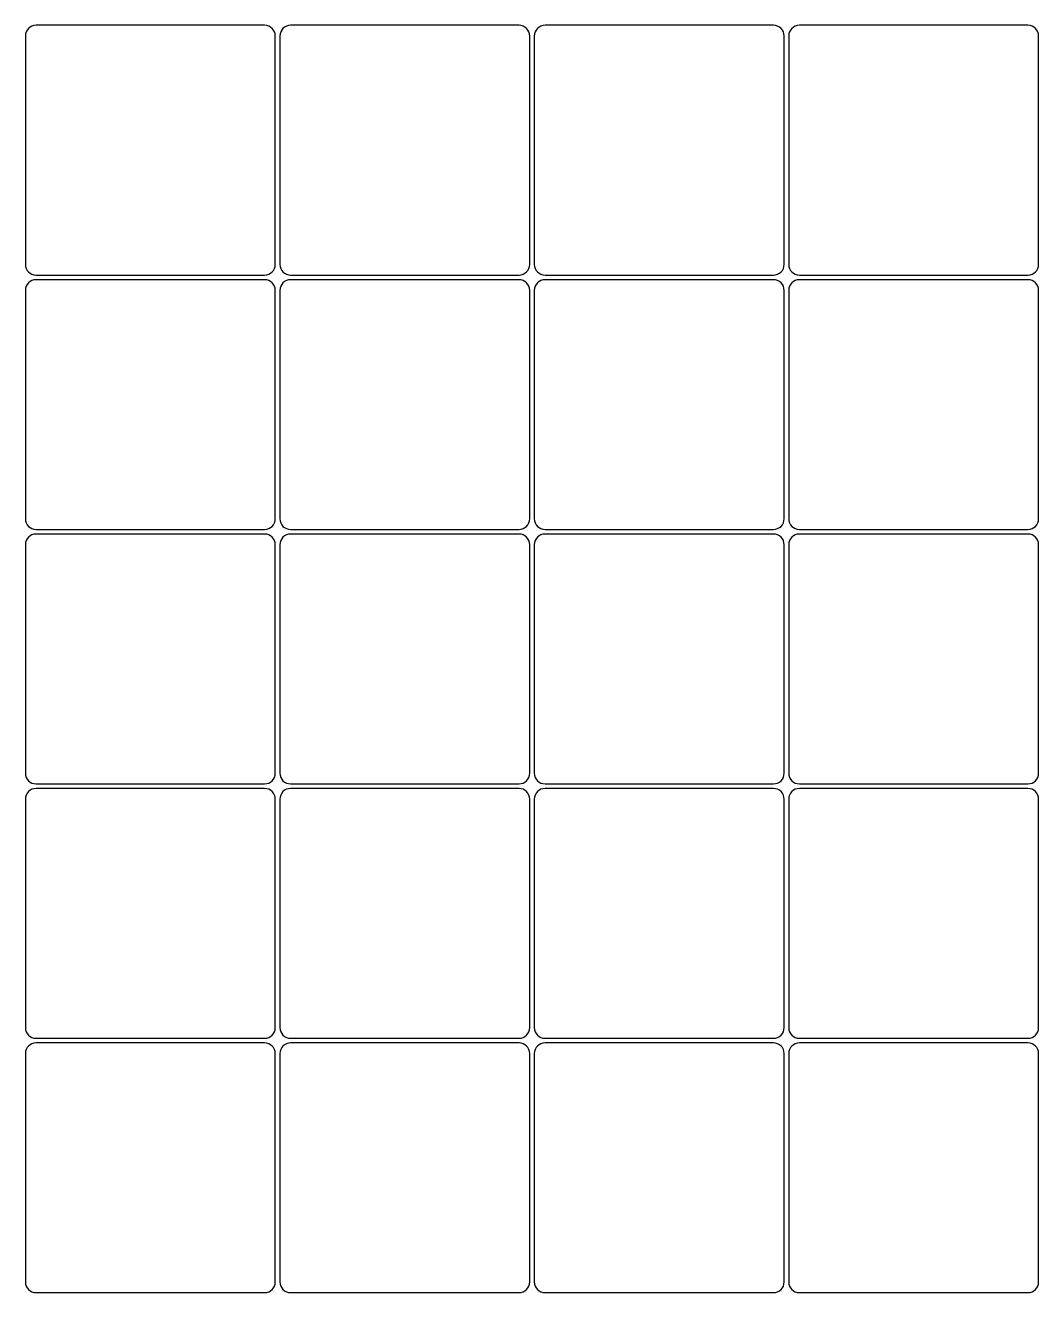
# Model space of a CAD drawing. Header units: millimetres. Extents: x 14 to 297, y -395 to -39.
import ezdxf

# ---------------------------------------------------------------- set-up
doc = ezdxf.new("R2010")
doc.units = ezdxf.units.MM

msp = doc.modelspace()

# ---------------------------------------------------------------- linework, layer by layer
for p, q in [((13.55, -42.45), (13.55, -106.45)), ((80.55, -39.45), (16.55, -39.45)), ((83.55, -106.45), (83.55, -42.45)), ((84.84, -42.45), (84.84, -106.45)), ((151.84, -39.45), (87.84, -39.45)), ((154.84, -106.45), (154.84, -42.45)), ((156.13, -42.45), (156.13, -106.45)), ((223.13, -39.45), (159.13, -39.45)), ((226.13, -106.45), (226.13, -42.45)), ((227.41, -42.45), (227.41, -106.45)), ((294.41, -39.45), (230.41, -39.45)), ((297.41, -106.45), (297.41, -42.45)), ((16.55, -109.45), (80.55, -109.45)), ((87.84, -109.45), (151.84, -109.45)), ((159.13, -109.45), (223.13, -109.45)), ((230.41, -109.45), (294.41, -109.45)), ((80.55, -110.74), (16.55, -110.74)), ((151.84, -110.74), (87.84, -110.74)), ((223.13, -110.74), (159.13, -110.74)), ((294.41, -110.74), (230.41, -110.74)), ((13.55, -113.74), (13.55, -177.74)), ((83.55, -177.74), (83.55, -113.74)), ((84.84, -113.74), (84.84, -177.74)), ((154.84, -177.74), (154.84, -113.74)), ((156.13, -113.74), (156.13, -177.74)), ((226.13, -177.74), (226.13, -113.74)), ((227.41, -113.74), (227.41, -177.74)), ((297.41, -177.74), (297.41, -113.74)), ((16.55, -180.74), (80.55, -180.74)), ((87.84, -180.74), (151.84, -180.74)), ((159.13, -180.74), (223.13, -180.74)), ((230.41, -180.74), (294.41, -180.74)), ((80.55, -182.03), (16.55, -182.03)), ((151.84, -182.03), (87.84, -182.03)), ((223.13, -182.03), (159.13, -182.03)), ((294.41, -182.03), (230.41, -182.03)), ((13.55, -185.03), (13.55, -249.03)), ((83.55, -249.03), (83.55, -185.03)), ((84.84, -185.03), (84.84, -249.03)), ((154.84, -249.03), (154.84, -185.03)), ((156.13, -185.03), (156.13, -249.03)), ((226.13, -249.03), (226.13, -185.03)), ((227.41, -185.03), (227.41, -249.03)), ((297.41, -249.03), (297.41, -185.03)), ((16.55, -252.03), (80.55, -252.03)), ((87.84, -252.03), (151.84, -252.03)), ((159.13, -252.03), (223.13, -252.03)), ((230.41, -252.03), (294.41, -252.03)), ((80.55, -253.32), (16.55, -253.32)), ((151.84, -253.32), (87.84, -253.32)), ((223.13, -253.32), (159.13, -253.32)), ((294.41, -253.32), (230.41, -253.32)), ((13.55, -256.32), (13.55, -320.32)), ((83.55, -320.32), (83.55, -256.32)), ((84.84, -256.32), (84.84, -320.32)), ((154.84, -320.32), (154.84, -256.32)), ((156.13, -256.32), (156.13, -320.32)), ((226.13, -320.32), (226.13, -256.32)), ((227.41, -256.32), (227.41, -320.32)), ((297.41, -320.32), (297.41, -256.32)), ((16.55, -323.32), (80.55, -323.32)), ((80.55, -324.61), (16.55, -324.61)), ((87.84, -323.32), (151.84, -323.32)), ((151.84, -324.61), (87.84, -324.61)), ((159.13, -323.32), (223.13, -323.32)), ((223.13, -324.61), (159.13, -324.61)), ((230.41, -323.32), (294.41, -323.32)), ((294.41, -324.61), (230.41, -324.61)), ((13.55, -327.61), (13.55, -391.61)), ((83.55, -391.61), (83.55, -327.61)), ((84.84, -327.61), (84.84, -391.61)), ((154.84, -391.61), (154.84, -327.61)), ((156.13, -327.61), (156.13, -391.61)), ((226.13, -391.61), (226.13, -327.61)), ((227.41, -327.61), (227.41, -391.61)), ((297.41, -391.61), (297.41, -327.61)), ((16.55, -394.61), (80.55, -394.61)), ((87.84, -394.61), (151.84, -394.61)), ((159.13, -394.61), (223.13, -394.61)), ((230.41, -394.61), (294.41, -394.61))]:
    msp.add_line(p, q)
for centre, start, end in [((16.55, -42.45), 90, 180), ((80.55, -42.45), 0, 90), ((87.84, -42.45), 90, 180), ((151.84, -42.45), 0, 90), ((159.13, -42.45), 90, 180), ((223.13, -42.45), 0, 90), ((230.41, -42.45), 90, 180), ((294.41, -42.45), 0, 90), ((16.55, -106.45), 180, 270), ((80.55, -106.45), 270, 360), ((87.84, -106.45), 180, 270), ((151.84, -106.45), 270, 360), ((159.13, -106.45), 180, 270), ((223.13, -106.45), 270, 360), ((230.41, -106.45), 180, 270), ((294.41, -106.45), 270, 360), ((16.55, -113.74), 90, 180), ((80.55, -113.74), 0, 90), ((87.84, -113.74), 90, 180), ((151.84, -113.74), 0, 90), ((159.13, -113.74), 90, 180), ((223.13, -113.74), 0, 90), ((230.41, -113.74), 90, 180), ((294.41, -113.74), 0, 90), ((16.55, -177.74), 180, 270), ((80.55, -177.74), 270, 360), ((87.84, -177.74), 180, 270), ((151.84, -177.74), 270, 360), ((159.13, -177.74), 180, 270), ((223.13, -177.74), 270, 360), ((230.41, -177.74), 180, 270), ((294.41, -177.74), 270, 360), ((16.55, -185.03), 90, 180), ((80.55, -185.03), 0, 90), ((87.84, -185.03), 90, 180), ((151.84, -185.03), 0, 90), ((159.13, -185.03), 90, 180), ((223.13, -185.03), 0, 90), ((230.41, -185.03), 90, 180), ((294.41, -185.03), 0, 90), ((16.55, -249.03), 180, 270), ((80.55, -249.03), 270, 360), ((87.84, -249.03), 180, 270), ((151.84, -249.03), 270, 360), ((159.13, -249.03), 180, 270), ((223.13, -249.03), 270, 360), ((230.41, -249.03), 180, 270), ((294.41, -249.03), 270, 360), ((16.55, -256.32), 90, 180), ((80.55, -256.32), 0, 90), ((87.84, -256.32), 90, 180), ((151.84, -256.32), 0, 90), ((159.13, -256.32), 90, 180), ((223.13, -256.32), 0, 90), ((230.41, -256.32), 90, 180), ((294.41, -256.32), 0, 90), ((16.55, -320.32), 180, 270), ((80.55, -320.32), 270, 360), ((87.84, -320.32), 180, 270), ((151.84, -320.32), 270, 360), ((159.13, -320.32), 180, 270), ((223.13, -320.32), 270, 360), ((230.41, -320.32), 180, 270), ((294.41, -320.32), 270, 360), ((16.55, -327.61), 90, 180), ((80.55, -327.61), 0, 90), ((87.84, -327.61), 90, 180), ((151.84, -327.61), 0, 90), ((159.13, -327.61), 90, 180), ((223.13, -327.61), 0, 90), ((230.41, -327.61), 90, 180), ((294.41, -327.61), 0, 90), ((16.55, -391.61), 180, 270), ((80.55, -391.61), 270, 360), ((87.84, -391.61), 180, 270), ((151.84, -391.61), 270, 360), ((159.13, -391.61), 180, 270), ((223.13, -391.61), 270, 360), ((230.41, -391.61), 180, 270), ((294.41, -391.61), 270, 360)]:
    msp.add_arc(centre, 3, start, end)

doc.saveas('drawing.dxf')
